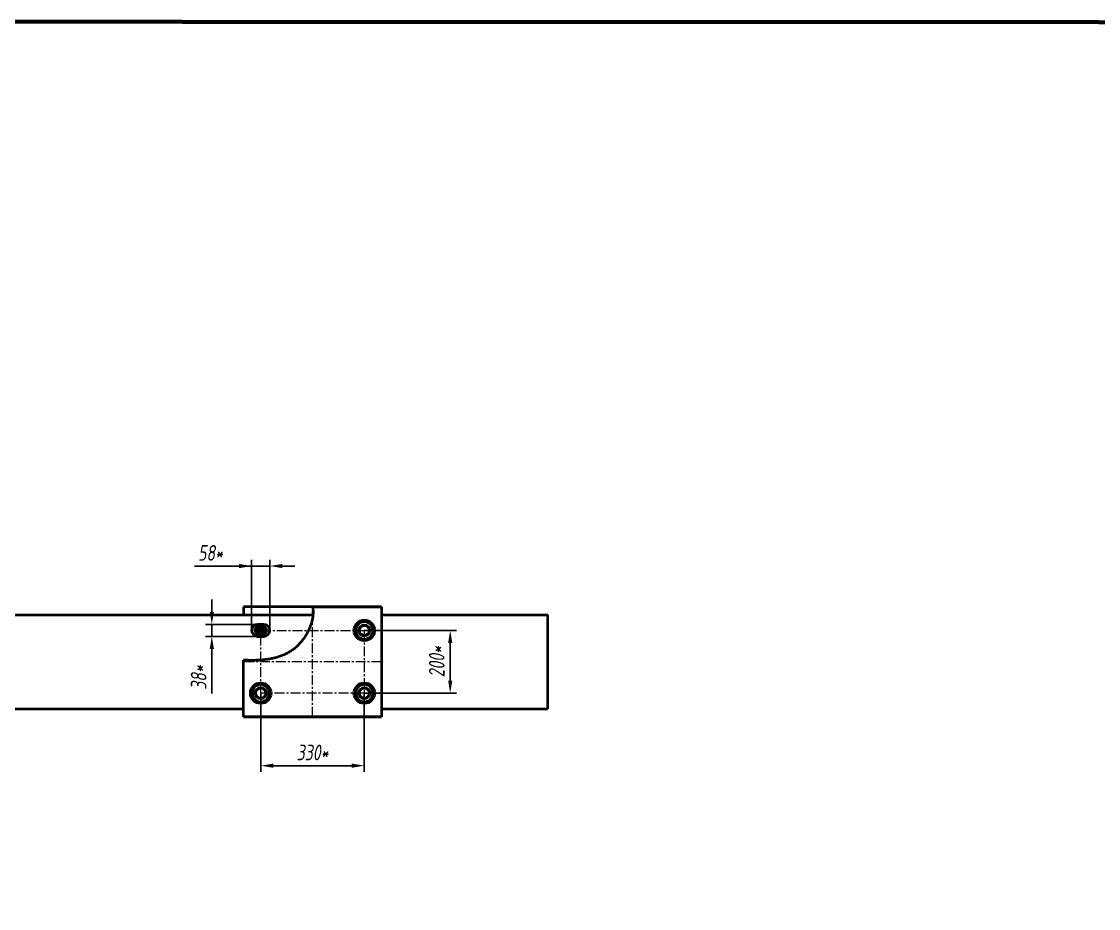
# Model space of a CAD drawing. Header units: millimetres. Extents: x 46486 to 69721, y 30372 to 52690.
# Drawn here: x 60450 to 63881, y 38059 to 40886 of the extents above; entities that cross this region are included whole.
import ezdxf

# ---------------------------------------------------------------- set-up
doc = ezdxf.new("R2010")
doc.units = ezdxf.units.MM
doc.linetypes.add('CENTER', pattern=[50.8, 31.75, -6.35, 6.35, -6.35])
doc.layers.add('РАЗМЕРЫ', color=7, linetype='Continuous', lineweight=18)
doc.styles.get("Standard").update_dxf_attribs({"font": 'simplex.shx', "width": 0.7, "oblique": 10})
doc.dimstyles.new('Stand10', dxfattribs={"dimtxt": 50, "dimasz": 40, "dimexe": 20, "dimexo": 0, "dimgap": 16, "dimtad": 1, "dimdec": 0, "dimzin": 0, "dimdsep": 46, "dimtxsty": 'Standard', "dimcen": 0, "dimadec": 0, "dimazin": 0, "dimtfac": 1, "dimtdec": 0, "dimtmove": 0, "dimatfit": 3, "dimfxl": 0.18, "dimtolj": 1, "dimtzin": 0, "dimarcsym": 0})

# ---------------------------------------------------------------- blocks, each defined once
blk = doc.blocks.new('*D6525')
at = {"layer": 'DEFPOINTS', "color": 0, "lineweight": 18}
for p in [(61241.2, 39150.6), (61183.2, 38945.4), (61241.2, 38945.4)]:
    blk.add_point(p, dxfattribs=at)
at = {"layer": 'РАЗМЕРЫ', "color": 0, "lineweight": -2}
for p, q in [((61183.2, 39150.6), (61000.7, 39150.6)), ((61183.2, 39150.6), (61000.7, 39150.6)), ((61143.2, 39150.6), (61103.2, 39150.6)), ((61183.2, 38945.4), (61183.2, 39170.6)), ((61183.2, 39150.6), (61241.2, 39150.6)), ((61241.2, 38945.4), (61241.2, 39170.6)), ((61281.2, 39150.6), (61321.2, 39150.6))]:
    blk.add_line(p, q, dxfattribs=at)
at = {"layer": 'РАЗМЕРЫ', "color": 0, "lineweight": 18}
for points in [[(61143.2, 39143.9), (61143.2, 39157.3), (61183.2, 39150.6)], [(61281.2, 39157.3), (61281.2, 39143.9), (61241.2, 39150.6)]]:
    blk.add_solid(points, dxfattribs=at)
at = {"layer": 'РАЗМЕРЫ', "color": 0, "lineweight": 18, "insert": (61052, 39192.6), "char_height": 50, "attachment_point": 5}
blk.add_mtext('\\A1;58*', dxfattribs=at)
blk = doc.blocks.new('*D6528')
at = {"layer": 'DEFPOINTS', "color": 0, "lineweight": 18}
for p in [(61212.2, 38964.4), (61056.4, 38926.4), (61212.2, 38926.4)]:
    blk.add_point(p, dxfattribs=at)
at = {"layer": 'РАЗМЕРЫ', "color": 0, "lineweight": -2}
for p, q in [((61056.4, 39004.4), (61056.4, 39044.4)), ((61212.2, 38964.4), (61036.4, 38964.4)), ((61056.4, 38964.4), (61056.4, 38926.4)), ((61212.2, 38926.4), (61036.4, 38926.4)), ((61056.4, 38886.4), (61056.4, 38743.9)), ((61056.4, 38886.4), (61056.4, 38743.9))]:
    blk.add_line(p, q, dxfattribs=at)
at = {"layer": 'РАЗМЕРЫ', "color": 0, "lineweight": 18}
for points in [[(61049.8, 39004.4), (61063.1, 39004.4), (61056.4, 38964.4)], [(61063.1, 38886.4), (61049.8, 38886.4), (61056.4, 38926.4)]]:
    blk.add_solid(points, dxfattribs=at)
at = {"layer": 'РАЗМЕРЫ', "color": 0, "lineweight": 18, "insert": (61014.4, 38795.1), "char_height": 50, "attachment_point": 5, "rotation": 90}
blk.add_mtext('\\A1;38*', dxfattribs=at)
blk = doc.blocks.new('*D6534')
at = {"layer": 'DEFPOINTS', "color": 0, "lineweight": 18}
for p in [(61212.2, 38745.4), (61542.2, 38745.4), (61212.2, 38514.3)]:
    blk.add_point(p, dxfattribs=at)
at = {"layer": 'РАЗМЕРЫ', "color": 0, "lineweight": -2}
for p, q in [((61212.2, 38745.4), (61212.2, 38494.3)), ((61542.2, 38745.4), (61542.2, 38494.3)), ((61502.2, 38514.3), (61252.2, 38514.3))]:
    blk.add_line(p, q, dxfattribs=at)
at = {"layer": 'РАЗМЕРЫ', "color": 0, "lineweight": 18}
for points in [[(61252.2, 38521), (61252.2, 38507.7), (61212.2, 38514.3)], [(61502.2, 38507.7), (61502.2, 38521), (61542.2, 38514.3)]]:
    blk.add_solid(points, dxfattribs=at)
at = {"layer": 'РАЗМЕРЫ', "color": 0, "lineweight": 18, "insert": (61377.2, 38556.4), "char_height": 50, "attachment_point": 5}
blk.add_mtext('\\A1;330*', dxfattribs=at)
blk = doc.blocks.new('*D6538')
at = {"layer": 'DEFPOINTS', "color": 0, "lineweight": 18}
for p in [(61542.2, 38945.4), (61542.2, 38745.4), (61815.8, 38745.4)]:
    blk.add_point(p, dxfattribs=at)
at = {"layer": 'РАЗМЕРЫ', "color": 0, "lineweight": -2}
for p, q in [((61542.2, 38945.4), (61835.8, 38945.4)), ((61815.8, 38905.4), (61815.8, 38785.4)), ((61542.2, 38745.4), (61835.8, 38745.4))]:
    blk.add_line(p, q, dxfattribs=at)
at = {"layer": 'РАЗМЕРЫ', "color": 0, "lineweight": 18}
for points in [[(61822.5, 38905.4), (61809.2, 38905.4), (61815.8, 38945.4)], [(61809.2, 38785.4), (61822.5, 38785.4), (61815.8, 38745.4)]]:
    blk.add_solid(points, dxfattribs=at)
at = {"layer": 'РАЗМЕРЫ', "color": 0, "lineweight": 18, "insert": (61772.9, 38845.4), "char_height": 50, "attachment_point": 5, "rotation": 90}
blk.add_mtext('\\A1;200*', dxfattribs=at)

msp = doc.modelspace()

# ---------------------------------------------------------------- hatches: boundary and pattern name
at = {"linetype": 'Continuous', "lineweight": 18}
h = msp.add_hatch(dxfattribs=at)
h.set_pattern_fill('ANSI31', style=0)
h.set_pattern_definition([(45, (57625.0887, 29939.3212), (-2.245064, 2.245064), [])])
edge = h.paths.add_edge_path(flags=0)
edge.add_arc((61212.22, 38945.39), 18, 0, 360)

# ---------------------------------------------------------------- linework, layer by layer
at = {"color": 7, "linetype": 'Continuous', "lineweight": 40}
for p, q in [((61157.22, 39020.36), (61157.22, 38995.39)), ((61377.23, 39020.36), (61157.22, 39020.36)), ((61597.22, 39020.83), (61377.13, 39020.83)), ((61377.2, 39020.36), (61377.13, 39020.83)), ((61377.22, 39020.39), (61597.22, 39020.39)), ((61597.22, 39020.39), (61597.22, 39020.83)), ((61597.22, 39020.39), (61597.22, 38670.39)), ((59992.22, 38995.39), (61014.94, 38995.39)), ((61014.94, 38995.39), (61157.22, 38995.39)), ((61157.22, 38995.39), (61378.52, 38995.39)), ((61597.22, 38995.39), (62127.22, 38995.39)), ((62127.22, 38695.39), (62127.22, 38995.39)), ((61222.22, 38964.39), (61202.22, 38964.39)), ((61202.22, 38926.39), (61222.22, 38926.39)), ((61157.22, 38670.39), (61157.22, 38850.64)), ((59992.22, 38695.39), (61157.22, 38695.39)), ((61597.22, 38670.39), (61157.22, 38670.39)), ((61157.22, 38670.39), (61157.22, 38669.94)), ((61157.22, 38669.94), (61597.22, 38669.94)), ((61597.22, 38695.39), (62127.22, 38695.39)), ((61597.22, 38670.39), (61597.22, 38669.94))]:
    msp.add_line(p, q, dxfattribs=at)
for centre, radius in [((61542.22, 38945.39), 33), ((61212.22, 38945.39), 18), ((61542.22, 38945.39), 18), ((61542.22, 38945.39), 15.8), ((61212.22, 38745.39), 33), ((61542.22, 38745.39), 33), ((61212.22, 38745.39), 18), ((61212.22, 38745.39), 15.8), ((61542.22, 38745.39), 18), ((61542.22, 38745.39), 15.8)]:
    msp.add_circle(centre, radius, dxfattribs=at)
for centre, radius, start, end in [((61542.22, 38945.39), 27.5, 60.51772, 120.51772), ((61202.22, 38945.39), 19, 90, 270), ((61222.22, 38945.39), 19, 270, 90), ((61542.22, 38945.39), 27.5, 120.51772, 180.51772), ((61542.22, 38945.39), 27.5, 180.51772, 240.51772), ((61542.22, 38945.39), 27.5, 0.51772, 60.51772), ((61542.22, 38945.39), 27.5, 300.51772, 0.51772), ((61542.22, 38945.39), 27.5, 240.51772, 300.51772), ((61212.22, 38745.39), 27.5, 120.51772, 180.51772), ((61212.22, 38745.39), 27.5, 60.51772, 120.51772), ((61212.22, 38745.39), 27.5, 0.51772, 60.51772), ((61542.22, 38745.39), 27.5, 108.06856, 168.06856), ((61542.22, 38745.39), 27.5, 48.06856, 108.06856), ((61542.22, 38745.39), 27.5, 348.06856, 48.06856), ((61212.22, 38745.39), 27.5, 180.51772, 240.51772), ((61212.22, 38745.39), 27.5, 300.51772, 0.51772), ((61542.22, 38745.39), 27.5, 168.06856, 228.06856), ((61542.22, 38745.39), 27.5, 288.06856, 348.06856), ((61212.22, 38745.39), 27.5, 240.51772, 300.51772), ((61542.22, 38745.39), 27.5, 228.06856, 288.06856)]:
    msp.add_arc(centre, radius, start, end, dxfattribs=at)
for points, knots in [([(61377.22, 39020.39), (61377.7, 39017.54), (61378.65, 39011.78), (61378.96, 39002.91), (61378.52, 38993.86), (61377.19, 38983.92), (61374.82, 38973.17), (61371.27, 38961.71), (61366.78, 38950.39), (61361.43, 38939.33), (61355.31, 38928.63), (61348.5, 38918.42), (61341.08, 38908.83), (61332.83, 38899.62), (61323.71, 38890.98), (61313.7, 38883.07), (61303.19, 38876.15), (61292.2, 38870.19), (61280.76, 38865.11), (61268.89, 38860.88), (61256.63, 38857.43), (61242.86, 38854.46), (61227.53, 38852.14), (61210.59, 38850.6), (61193.18, 38849.91), (61175.33, 38849.9), (61163.3, 38850.39), (61157.22, 38850.64)], [0, 0, 0, 0, 0.0269604, 0.0544945, 0.0826631, 0.1114736, 0.1480336, 0.1853877, 0.223341, 0.2616591, 0.3000822, 0.3383369, 0.3761472, 0.4132454, 0.4537234, 0.4932923, 0.5323075, 0.571091, 0.609924, 0.6490433, 0.6886404, 0.7288626, 0.7804716, 0.8333659, 0.8875994, 0.9431636, 1, 1, 1, 1]), ([(61541.94, 38977.14), (61539.72, 38975.83), (61536.36, 38973.86), (61531.76, 38971.14), (61529.43, 38969.77), (61528.26, 38969.08)], [0, 0, 0, 0, 0.4952544, 0.7476497, 1, 1, 1, 1]), ([(61541.94, 38977.14), (61543.1, 38976.49), (61545.92, 38974.89), (61550.54, 38972.28), (61554.01, 38970.32), (61555.76, 38969.33)], [0, 0, 0, 0, 0.2572433, 0.6263799, 1, 1, 1, 1]), ([(61528.26, 38969.08), (61527.93, 38968.89), (61525.48, 38967.44), (61520.85, 38964.71), (61516.68, 38962.26), (61514.58, 38961.02)], [0, 0, 0, 0, 0.070113, 0.5307963, 1, 1, 1, 1]), ([(61514.58, 38961.02), (61514.6, 38958.44), (61514.64, 38954.55), (61514.69, 38949.21), (61514.71, 38946.5), (61514.72, 38945.14)], [0, 0, 0, 0, 0.4952544, 0.7476497, 1, 1, 1, 1]), ([(61514.72, 38945.14), (61514.73, 38944.76), (61514.75, 38941.91), (61514.8, 38936.54), (61514.85, 38931.7), (61514.87, 38929.26)], [0, 0, 0, 0, 0.070113, 0.5307963, 1, 1, 1, 1]), ([(61555.76, 38969.33), (61557.01, 38968.62), (61559.97, 38966.95), (61564.61, 38964.32), (61567.92, 38962.45), (61569.58, 38961.51)], [0, 0, 0, 0, 0.2684065, 0.6323729, 1, 1, 1, 1]), ([(61569.72, 38945.64), (61569.72, 38946.01), (61569.69, 38948.86), (61569.64, 38954.24), (61569.6, 38959.07), (61569.58, 38961.51)], [0, 0, 0, 0, 0.070113, 0.5307963, 1, 1, 1, 1]), ([(61569.87, 38929.76), (61569.84, 38932.34), (61569.81, 38936.23), (61569.76, 38941.57), (61569.73, 38944.28), (61569.72, 38945.64)], [0, 0, 0, 0, 0.4952544, 0.7476497, 1, 1, 1, 1]), ([(61514.87, 38929.26), (61516.03, 38928.61), (61518.85, 38927.01), (61523.47, 38924.4), (61526.94, 38922.44), (61528.69, 38921.45)], [0, 0, 0, 0, 0.2572433, 0.6263799, 1, 1, 1, 1]), ([(61528.69, 38921.45), (61529.94, 38920.74), (61532.9, 38919.07), (61537.54, 38916.44), (61540.85, 38914.58), (61542.51, 38913.64)], [0, 0, 0, 0, 0.2684065, 0.6323729, 1, 1, 1, 1]), ([(61542.51, 38913.64), (61544.73, 38914.94), (61548.08, 38916.92), (61552.68, 38919.63), (61555.02, 38921.01), (61556.19, 38921.7)], [0, 0, 0, 0, 0.4952544, 0.7476497, 1, 1, 1, 1]), ([(61556.19, 38921.7), (61556.51, 38921.89), (61558.97, 38923.34), (61563.6, 38926.07), (61567.76, 38928.52), (61569.87, 38929.76)], [0, 0, 0, 0, 0.070113, 0.5307963, 1, 1, 1, 1]), ([(61198.26, 38769.08), (61197.93, 38768.89), (61195.48, 38767.44), (61190.85, 38764.71), (61186.68, 38762.26), (61184.58, 38761.02)], [0, 0, 0, 0, 0.070113, 0.5307963, 1, 1, 1, 1]), ([(61211.94, 38777.14), (61209.72, 38775.83), (61206.36, 38773.86), (61201.76, 38771.14), (61199.43, 38769.77), (61198.26, 38769.08)], [0, 0, 0, 0, 0.4952544, 0.7476497, 1, 1, 1, 1]), ([(61211.94, 38777.14), (61213.1, 38776.49), (61215.92, 38774.89), (61220.54, 38772.28), (61224.01, 38770.32), (61225.76, 38769.33)], [0, 0, 0, 0, 0.2572433, 0.6263799, 1, 1, 1, 1]), ([(61225.76, 38769.33), (61227.01, 38768.62), (61229.97, 38766.95), (61234.61, 38764.32), (61237.92, 38762.45), (61239.58, 38761.51)], [0, 0, 0, 0, 0.2684065, 0.6323729, 1, 1, 1, 1]), ([(61518.6, 38766.61), (61518.07, 38764.09), (61517.26, 38760.28), (61516.16, 38755.05), (61515.6, 38752.4), (61515.32, 38751.07)], [0, 0, 0, 0, 0.4952544, 0.7476497, 1, 1, 1, 1]), ([(61533.69, 38771.53), (61533.34, 38771.42), (61530.63, 38770.53), (61525.52, 38768.87), (61520.92, 38767.36), (61518.6, 38766.61)], [0, 0, 0, 0, 0.070113, 0.5307963, 1, 1, 1, 1]), ([(61548.79, 38776.46), (61546.34, 38775.66), (61542.64, 38774.45), (61537.56, 38772.79), (61534.98, 38771.95), (61533.69, 38771.53)], [0, 0, 0, 0, 0.4952544, 0.7476497, 1, 1, 1, 1]), ([(61548.79, 38776.46), (61549.78, 38775.57), (61552.2, 38773.4), (61556.14, 38769.86), (61559.11, 38767.19), (61560.6, 38765.85)], [0, 0, 0, 0, 0.2572433, 0.6263799, 1, 1, 1, 1]), ([(61560.6, 38765.85), (61561.67, 38764.88), (61564.2, 38762.61), (61568.17, 38759.05), (61570.99, 38756.51), (61572.41, 38755.24)], [0, 0, 0, 0, 0.2684065, 0.6323729, 1, 1, 1, 1]), ([(61184.58, 38761.02), (61184.6, 38758.44), (61184.64, 38754.55), (61184.69, 38749.21), (61184.71, 38746.5), (61184.72, 38745.14)], [0, 0, 0, 0, 0.4952544, 0.7476497, 1, 1, 1, 1]), ([(61184.72, 38745.14), (61184.73, 38744.76), (61184.75, 38741.91), (61184.8, 38736.54), (61184.85, 38731.7), (61184.87, 38729.26)], [0, 0, 0, 0, 0.070113, 0.5307963, 1, 1, 1, 1]), ([(61239.72, 38745.64), (61239.72, 38746.01), (61239.69, 38748.86), (61239.64, 38754.24), (61239.6, 38759.07), (61239.58, 38761.51)], [0, 0, 0, 0, 0.070113, 0.5307963, 1, 1, 1, 1]), ([(61239.87, 38729.76), (61239.84, 38732.34), (61239.81, 38736.23), (61239.76, 38741.57), (61239.73, 38744.28), (61239.72, 38745.64)], [0, 0, 0, 0, 0.4952544, 0.7476497, 1, 1, 1, 1]), ([(61515.32, 38751.07), (61515.24, 38750.71), (61514.65, 38747.92), (61513.54, 38742.66), (61512.54, 38737.93), (61512.04, 38735.54)], [0, 0, 0, 0, 0.070113, 0.5307963, 1, 1, 1, 1]), ([(61512.04, 38735.54), (61513.03, 38734.65), (61515.44, 38732.48), (61519.38, 38728.94), (61522.35, 38726.27), (61523.85, 38724.93)], [0, 0, 0, 0, 0.2572433, 0.6263799, 1, 1, 1, 1]), ([(61565.85, 38724.17), (61566.38, 38726.69), (61567.18, 38730.5), (61568.29, 38735.72), (61568.85, 38738.38), (61569.13, 38739.7)], [0, 0, 0, 0, 0.4952544, 0.7476497, 1, 1, 1, 1]), ([(61569.13, 38739.7), (61569.21, 38740.07), (61569.8, 38742.86), (61570.91, 38748.12), (61571.91, 38752.85), (61572.41, 38755.24)], [0, 0, 0, 0, 0.070113, 0.5307963, 1, 1, 1, 1]), ([(61184.87, 38729.26), (61186.03, 38728.61), (61188.85, 38727.01), (61193.47, 38724.4), (61196.94, 38722.44), (61198.69, 38721.45)], [0, 0, 0, 0, 0.2572433, 0.6263799, 1, 1, 1, 1]), ([(61198.69, 38721.45), (61199.94, 38720.74), (61202.9, 38719.07), (61207.54, 38716.44), (61210.85, 38714.58), (61212.51, 38713.64)], [0, 0, 0, 0, 0.2684065, 0.6323729, 1, 1, 1, 1]), ([(61212.51, 38713.64), (61214.73, 38714.94), (61218.08, 38716.92), (61222.68, 38719.63), (61225.02, 38721.01), (61226.19, 38721.7)], [0, 0, 0, 0, 0.4952544, 0.7476497, 1, 1, 1, 1]), ([(61226.19, 38721.7), (61226.51, 38721.89), (61228.97, 38723.34), (61233.6, 38726.07), (61237.76, 38728.52), (61239.87, 38729.76)], [0, 0, 0, 0, 0.070113, 0.5307963, 1, 1, 1, 1]), ([(61523.85, 38724.93), (61524.92, 38723.97), (61527.45, 38721.7), (61531.41, 38718.13), (61534.24, 38715.6), (61535.66, 38714.32)], [0, 0, 0, 0, 0.2684065, 0.6323729, 1, 1, 1, 1]), ([(61535.66, 38714.32), (61538.11, 38715.12), (61541.81, 38716.33), (61546.89, 38717.98), (61549.46, 38718.82), (61550.75, 38719.24)], [0, 0, 0, 0, 0.4952544, 0.7476497, 1, 1, 1, 1]), ([(61550.75, 38719.24), (61551.11, 38719.36), (61553.82, 38720.25), (61558.93, 38721.91), (61563.53, 38723.41), (61565.85, 38724.17)], [0, 0, 0, 0, 0.070113, 0.5307963, 1, 1, 1, 1])]:
    msp.add_open_spline(points, degree=3, knots=knots, dxfattribs=at)
at = {"layer": 'РАЗМЕРЫ', "color": 0, "linetype": 'CENTER', "lineweight": 18}
for p, q in [((61377.22, 38669.94), (61377.23, 39020.36)), ((61212.22, 38745.39), (61212.22, 38945.39)), ((61212.22, 38945.39), (61542.22, 38945.39)), ((61542.22, 38945.39), (61542.22, 38745.39)), ((61597.22, 38845.39), (61157.22, 38845.39)), ((61542.22, 38745.39), (61212.22, 38745.39))]:
    msp.add_line(p, q, dxfattribs=at)
at = {"layer": 'РАЗМЕРЫ', "color": 0, "lineweight": 200}
msp.add_lwpolyline([(58040.73, 40885.86), (69720.91, 40882.16), (69720.91, 30371.85), (58040.73, 30375.55)], close=True, dxfattribs=at)

# ---------------------------------------------------------------- dimensions: what is measured, and where the dimension line sits
at = {"layer": 'РАЗМЕРЫ', "lineweight": 18}
dim = msp.add_linear_dim(base=(61241.22, 39150.59), p1=(61183.22, 38945.39), p2=(61241.22, 38945.39), text='58*', dimstyle='Stand10', dxfattribs=at)
dim.commit()
dim.dimension.update_dxf_attribs({"geometry": '*D6525', "text_midpoint": (61051.98, 39150.59), "dimtype": 160})
for base, p1, p2, angle, text, picture, middle in [((61056.42, 38926.39), (61212.22, 38964.39), (61212.22, 38926.39), 90, '38*', '*D6528', (61014.39, 38795.14)), ((61815.82, 38745.39), (61542.22, 38945.39), (61542.22, 38745.39), 270, '200*', '*D6538', (61772.89, 38845.39)), ((61212.22, 38514.35), (61542.22, 38745.39), (61212.22, 38745.39), 180, '330*', '*D6534', (61377.22, 38556.38))]:
    dim = msp.add_linear_dim(base=base, p1=p1, p2=p2, angle=angle, text=text, dimstyle='Stand10', dxfattribs=at)
    dim.commit()
    dim.dimension.update_dxf_attribs({"geometry": picture, "text_midpoint": middle})

doc.saveas('drawing.dxf')
